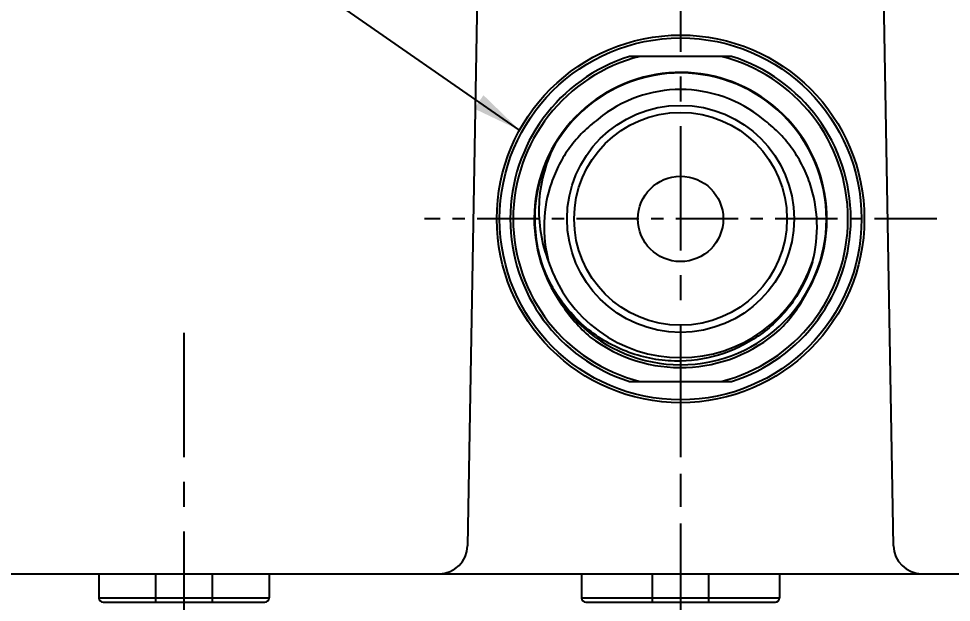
# Model space of a CAD drawing. Extents: x -296600 to -296180, y -233766 to -233172.
# Drawn here: x -296434.2 to -296368.5, y -233632.4 to -233591.3 of the extents above; entities that cross this region are included whole.
import ezdxf

# ---------------------------------------------------------------- set-up
doc = ezdxf.new("R2010")
doc.units = 0
doc.header["$LTSCALE"] = 7
doc.linetypes.add('CENTER', pattern=[2, 1.25, -0.25, 0.25, -0.25])
doc.layers.get('0').update_dxf_attribs({"color": 2, "linetype": 'CONTINUOUS'})
doc.layers.get('Defpoints').update_dxf_attribs({"linetype": 'CONTINUOUS'})
for name, color, linetype in [('CL', 1, 'CENTER'), ('D', 2, 'CONTINUOUS'), ('PRT0002SHAPE', 7, 'CONTINUOUS')]:
    doc.layers.add(name, color=color, linetype=linetype)
doc.styles.add('DD', font='romans', dxfattribs={"bigfont": 'GHS.shx'})
doc.styles.add('GHS', font='ROMANS.shx', dxfattribs={"bigfont": 'GHS.shx'})
doc.dimstyles.new('HONG', dxfattribs={"dimscale": 0, "dimtxt": 3.5, "dimasz": 3.5, "dimexe": 2, "dimexo": 1, "dimgap": 1, "dimtad": 1, "dimdec": 4, "dimdsep": 46, "dimtxsty": 'DD', "dimcen": 3, "dimclrd": 2, "dimclre": 2, "dimclrt": 2, "dimadec": 3, "dimazin": 2, "dimtfac": 1, "dimtdec": 4, "dimtmove": 0, "dimatfit": 3, "dimfxl": 1, "dimtvp": 1, "dimtolj": 1, "dimtzin": 0, "dimlwd": -1, "dimlwe": -1, "dimarcsym": 0})
doc.dimstyles.new('STANDARD$0', dxfattribs={"dimscale": 0, "dimtxt": 3.5, "dimasz": 3, "dimexe": 2, "dimexo": 1, "dimgap": 1, "dimtad": 3, "dimtoh": 1, "dimdec": 4, "dimdsep": 46, "dimtxsty": 'GHS', "dimcen": 2.5, "dimclrd": 2, "dimclre": 2, "dimclrt": 2, "dimadec": 0, "dimazin": 0, "dimtfac": 0.6, "dimtdec": 4, "dimtix": 1, "dimtmove": 2, "dimatfit": 3, "dimfxl": 1, "dimtolj": 1, "dimarcsym": 0})

# ---------------------------------------------------------------- blocks, each defined once
blk = doc.blocks.new('*D10')
at = {"color": 2, "lineweight": -2, "transparency": 16777216}
for p, q in [((-296429.289, -233493.917), (-296497.827, -233493.917)), ((-296495.827, -233627.418), (-296495.827, -233496.917)), ((-296478.54, -233630.418), (-296497.827, -233630.418))]:
    blk.add_line(p, q, dxfattribs=at)
at = {"color": 2, "transparency": 16777216}
for points in [[(-296496.327, -233496.917), (-296495.327, -233496.917), (-296495.827, -233493.917)], [(-296496.327, -233627.418), (-296495.327, -233627.418), (-296495.827, -233630.418)]]:
    blk.add_solid(points, dxfattribs=at)
at = {"layer": 'Defpoints', "color": 0, "transparency": 16777216}
for p in [(-296495.827, -233493.917), (-296428.289, -233493.917), (-296477.54, -233630.418)]:
    blk.add_point(p, dxfattribs=at)
at = {"color": 2, "transparency": 16777216, "insert": (-296499.494, -233562.168), "char_height": 3.5, "attachment_point": 5, "rotation": 90, "style": 'GHS'}
blk.add_mtext('\\A1;(136.5)', dxfattribs=at)

msp = doc.modelspace()

# ---------------------------------------------------------------- linework, layer by layer
at = {"layer": 'CL'}
for p, q in [((-296387.53997, -233486.88926), (-296387.53997, -233640.60423)), ((-296422.53997, -233613.45276), (-296422.53997, -233665.45276)), ((-296387.53997, -233613.45276), (-296387.53997, -233665.45276))]:
    msp.add_line(p, q, dxfattribs=at)
at = {"layer": 'CL', "ltscale": 0.5}
msp.add_line((-296369.48997, -233605.41701), (-296405.58997, -233605.41868), dxfattribs=at)
at = {"layer": 'PRT0002SHAPE', "color": 7, "linetype": 'Continuous'}
for p, q in [((-296401.53991, -233570.41784), (-296402.55297, -233628.45259)), ((-296372.52697, -233628.45259), (-296373.54003, -233570.41784)), ((-296383.94866, -233593.96784), (-296391.13128, -233593.96784)), ((-296391.13128, -233616.86784), (-296383.94866, -233616.86784)), ((-296477.53993, -233630.41784), (-296297.54001, -233630.41784)), ((-296428.53997, -233630.41784), (-296428.53997, -233632.11784)), ((-296424.53997, -233630.41784), (-296424.53997, -233632.41784)), ((-296420.53997, -233632.41784), (-296420.53997, -233630.41784)), ((-296416.53997, -233630.41784), (-296416.53997, -233632.11784)), ((-296394.51933, -233630.41784), (-296394.51933, -233632.11784)), ((-296389.53997, -233630.41784), (-296389.53997, -233632.41784)), ((-296385.53997, -233632.41784), (-296385.53997, -233630.41784)), ((-296380.56061, -233630.41784), (-296380.56061, -233632.11784)), ((-296428.53997, -233632.11784), (-296416.53997, -233632.11784)), ((-296394.51933, -233632.11784), (-296380.56061, -233632.11784)), ((-296428.23997, -233632.41784), (-296416.83997, -233632.41784)), ((-296394.21933, -233632.41784), (-296380.86061, -233632.41784))]:
    msp.add_line(p, q, dxfattribs=at)
for radius in [12.95, 12.75, 8, 7.5, 3.00815]:
    msp.add_circle((-296387.53997, -233605.41784), radius, dxfattribs=at)
for centre, radius, start, end in [((-296387.53997, -233605.41784), 12, 107.414108, 252.585892), ((-296387.53997, -233605.41784), 11.8, 103.9897516, 256.0102484), ((-296387.53997, -233605.41784), 11.8, 283.9897516, 76.0102484), ((-296387.53997, -233605.41784), 12, 287.414108, 72.585892), ((-296387.53997, -233605.41784), 10.3155, 328.3549285, 215.8804153), ((-296387.53997, -233605.41784), 10.2775, 191.7241546, 191.1223826), ((-296387.53997, -233605.41784), 9.1155, 50.3966098, 129.6025941), ((-296387.53997, -233605.41784), 9.7775, 197.9794795, 342.0205202), ((-296387.41699, -233605.5637), 10.33126, 203.2722826, 214.8714123), ((-296387.86783, -233605.86914), 10.37274, 314.6837261, 331.4287066), ((-296387.11696, -233604.98264), 10.20094, 321.5095167, 325.0255622), ((-296387.21546, -233605.87264), 10.327, 212.7792019, 229.6443519), ((-296387.53997, -233605.41784), 10.4775, 232.6084163, 311.6722126), ((-296404.55267, -233628.41784), 2, 270, 359), ((-296370.52727, -233628.41784), 2, 181, 270), ((-296428.23997, -233632.11784), 0.3, 180, 270), ((-296416.83997, -233632.11784), 0.3, 270, 0), ((-296394.21933, -233632.11784), 0.3, 180, 270), ((-296380.86061, -233632.11784), 0.3, 270, 0)]:
    msp.add_arc(centre, radius, start, end, dxfattribs=at)
for points, knots in [([(-296393.35073, -233598.39449), (-296393.73059, -233598.67141), (-296394.44836, -233599.28558), (-296395.36918, -233600.36048), (-296396.11837, -233601.56196), (-296396.86159, -233603.29302), (-296397.29456, -233605.63506), (-296397.07804, -233607.52889), (-296396.84001, -233608.43593)], [0, 0, 0, 0, 0.12516383, 0.25032752, 0.37549461, 0.50065814, 0.75031398, 1, 1, 1, 1]), ([(-296378.23993, -233608.43593), (-296378.00191, -233607.52891), (-296377.78539, -233605.6351), (-296378.21833, -233603.29308), (-296378.96154, -233601.56202), (-296379.71071, -233600.36054), (-296380.63151, -233599.28565), (-296381.34926, -233598.67148), (-296381.72912, -233598.39457)], [0, 0, 0, 0, 0.24968409, 0.49934167, 0.6245063, 0.74967415, 0.87483773, 1, 1, 1, 1]), ([(-296396.47954, -233600.34723), (-296396.78553, -233600.96955), (-296397.27284, -233602.28002), (-296397.58649, -233604.35104), (-296397.46542, -233606.44215), (-296397.09449, -233607.79105), (-296396.84001, -233608.43593)], [0, 0, 0, 0, 0.25004218, 0.50003956, 0.75003367, 1, 1, 1, 1]), ([(-296387.53997, -233615.43415), (-296388.12129, -233615.44517), (-296389.28832, -233615.36512), (-296390.98988, -233614.94532), (-296392.59384, -233614.23778), (-296394.05239, -233613.26557), (-296395.32288, -233612.05788), (-296396.36814, -233610.65073), (-296397.15925, -233609.08705), (-296397.50174, -233607.96879), (-296397.62443, -233607.40043)], [0, 0, 0, 0, 0.12500048, 0.24999474, 0.37499338, 0.49999306, 0.62499241, 0.74999564, 0.87499295, 1, 1, 1, 1]), ([(-296378.23993, -233608.43593), (-296378.53935, -233609.4241), (-296379.46146, -233611.31777), (-296381.65316, -233613.57701), (-296384.43428, -233615.05055), (-296386.50746, -233615.41457), (-296387.53997, -233615.43415)], [0, 0, 0, 0, 0.24998128, 0.49997331, 0.74997978, 1, 1, 1, 1])]:
    msp.add_open_spline(points, degree=3, knots=knots, dxfattribs=at)

# ---------------------------------------------------------------- dimensions: what is measured, and where the dimension line sits
dim = msp.add_linear_dim(base=(-296495.82732, -233493.9174), p1=(-296477.53993, -233630.41784), p2=(-296428.28925, -233493.9174), angle=90, text='(<>)', dimstyle='STANDARD$0', override={"dimscale": 1, "dimtoh": 0, "dimdec": 1, "dimcen": 3, "dimadec": 4, "dimazin": 2, "dimtmove": 1, "dimatfit": 2, "dimfxl": 3, "dimarcsym": 2})
dim.commit()
dim.dimension.update_dxf_attribs({"geometry": '*D10', "text_midpoint": (-296499.49399, -233562.16762)})

# ---------------------------------------------------------------- leaders
at = {"layer": 'D'}
msp.add_leader([(-296398.88468, -233599.17285), (-296416.40768, -233587.00133), (-296430.41481, -233587.00133)], dimstyle='HONG', override={"dimscale": 1, "dimtad": 0, "dimarcsym": 2}, dxfattribs=at)

doc.saveas('drawing.dxf')
